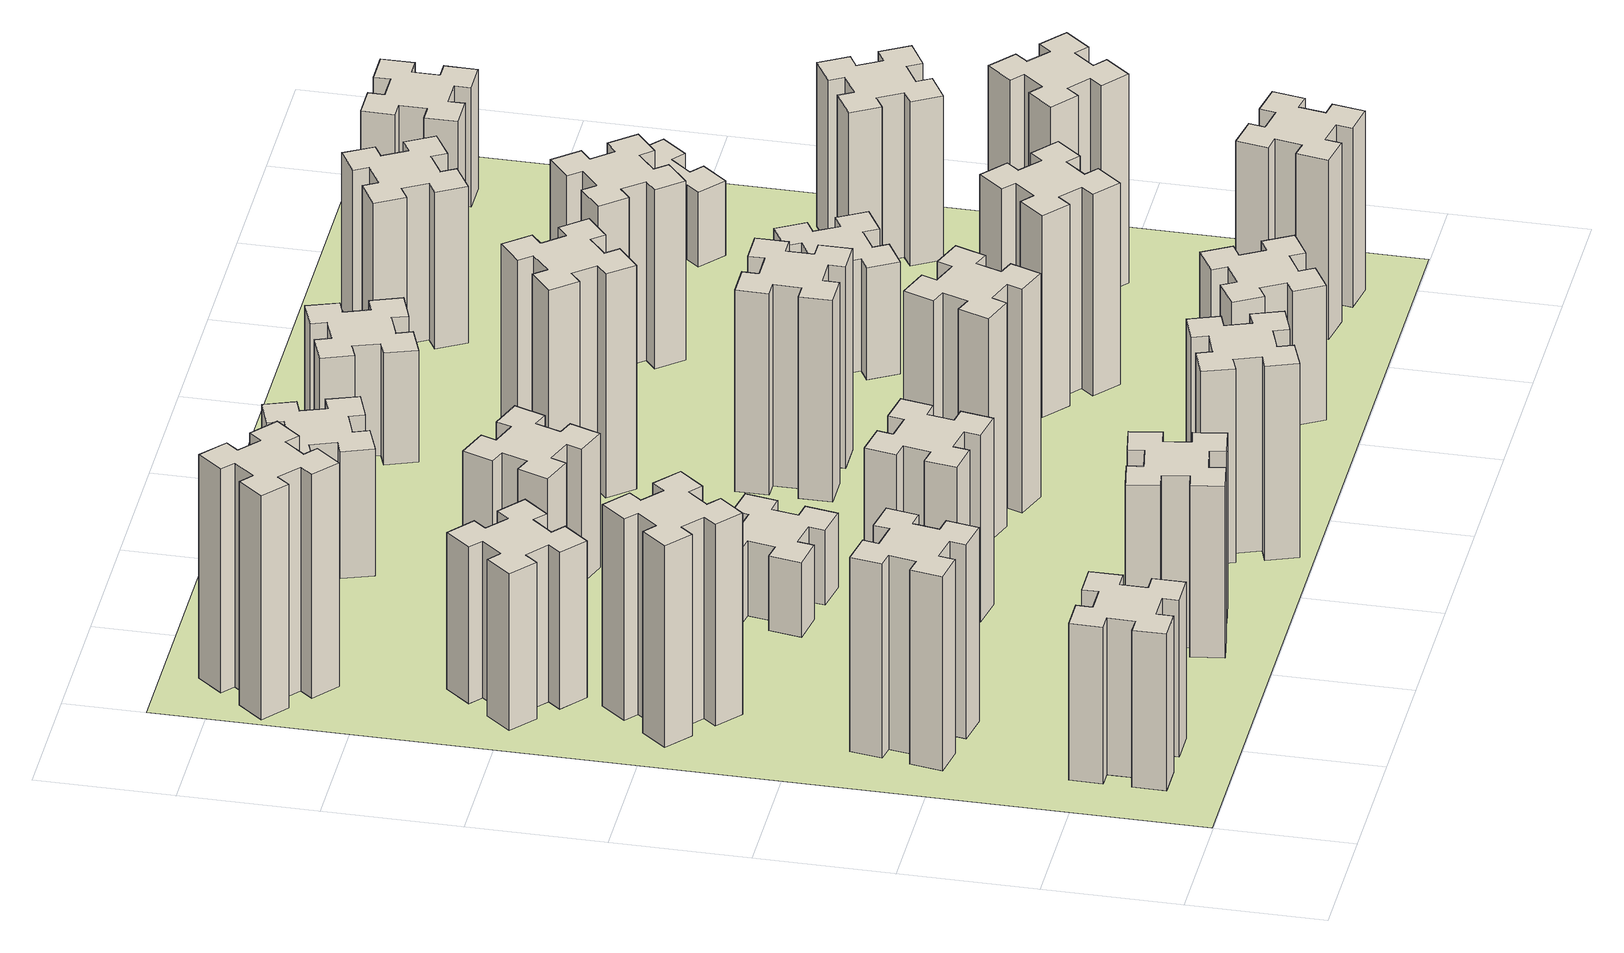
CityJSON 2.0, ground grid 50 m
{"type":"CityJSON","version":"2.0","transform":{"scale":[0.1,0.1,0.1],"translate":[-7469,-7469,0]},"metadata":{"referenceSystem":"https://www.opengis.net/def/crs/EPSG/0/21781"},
"CityObjects":{
"building1":{"type":"Building","attributes":{"class":"1000","function":"1000","usage":"1000","yearOfConstruction":2016,"roofType":"1000","measuredHeight":63,"storeysAboveGround":30,"storeysBelowGround":0},"geometry":[{"type":"Solid","lod":"1","boundaries":[[[[0,1,2,3,4,5,6,7,8,9,10,11,12,13,14,15,16,17,18,19]],[[17,16,20,21]],[[16,15,22,20]],[[15,14,23,22]],[[14,13,24,23]],[[13,12,25,24]],[[12,11,26,25]],[[11,10,27,26]],[[10,9,28,27]],[[9,8,29,28]],[[8,7,30,29]],[[7,6,31,30]],[[6,5,32,31]],[[5,4,33,32]],[[4,3,34,33]],[[3,2,35,34]],[[2,1,36,35]],[[1,0,37,36]],[[0,19,38,37]],[[19,18,39,38]],[[18,17,21,39]],[[24,25,26,27,28,29,30,31,32,33,34,35,36,37,38,39,21,20,22,23]]]]}]},
"building2":{"type":"Building","attributes":{"class":"1000","function":"1000","usage":"1000","yearOfConstruction":2016,"roofType":"1000","measuredHeight":78,"storeysAboveGround":30,"storeysBelowGround":0},"geometry":[{"type":"Solid","lod":"1","boundaries":[[[[40,41,42,43,44,45,46,47,48,49,50,51,52,53,54,55,56,57,58,59]],[[57,56,60,61]],[[56,55,62,60]],[[55,54,63,62]],[[54,53,64,63]],[[53,52,65,64]],[[52,51,66,65]],[[51,50,67,66]],[[50,49,68,67]],[[49,48,69,68]],[[48,47,70,69]],[[47,46,71,70]],[[46,45,72,71]],[[45,44,73,72]],[[44,43,74,73]],[[43,42,75,74]],[[42,41,76,75]],[[41,40,77,76]],[[40,59,78,77]],[[59,58,79,78]],[[58,57,61,79]],[[64,65,66,67,68,69,70,71,72,73,74,75,76,77,78,79,61,60,62,63]]]]}]},
"building3":{"type":"Building","attributes":{"class":"1000","function":"1000","usage":"1000","yearOfConstruction":2016,"roofType":"1000","measuredHeight":81,"storeysAboveGround":30,"storeysBelowGround":0},"geometry":[{"type":"Solid","lod":"1","boundaries":[[[[80,81,82,83,84,85,86,87,88,89,90,91,92,93,94,95,96,97,98,99]],[[97,96,100,101]],[[96,95,102,100]],[[95,94,103,102]],[[94,93,104,103]],[[93,92,105,104]],[[92,91,106,105]],[[91,90,107,106]],[[90,89,108,107]],[[89,88,109,108]],[[88,87,110,109]],[[87,86,111,110]],[[86,85,112,111]],[[85,84,113,112]],[[84,83,114,113]],[[83,82,115,114]],[[82,81,116,115]],[[81,80,117,116]],[[80,99,118,117]],[[99,98,119,118]],[[98,97,101,119]],[[104,105,106,107,108,109,110,111,112,113,114,115,116,117,118,119,101,100,102,103]]]]}]},
"building4":{"type":"Building","attributes":{"class":"1000","function":"1000","usage":"1000","yearOfConstruction":2016,"roofType":"1000","measuredHeight":63,"storeysAboveGround":30,"storeysBelowGround":0},"geometry":[{"type":"Solid","lod":"1","boundaries":[[[[120,121,122,123,124,125,126,127,128,129,130,131,132,133,134,135,136,137,138,139]],[[137,136,140,141]],[[136,135,142,140]],[[135,134,143,142]],[[134,133,144,143]],[[133,132,145,144]],[[132,131,146,145]],[[131,130,147,146]],[[130,129,148,147]],[[129,128,149,148]],[[128,127,150,149]],[[127,126,151,150]],[[126,125,152,151]],[[125,124,153,152]],[[124,123,154,153]],[[123,122,155,154]],[[122,121,156,155]],[[121,120,157,156]],[[120,139,158,157]],[[139,138,159,158]],[[138,137,141,159]],[[144,145,146,147,148,149,150,151,152,153,154,155,156,157,158,159,141,140,142,143]]]]}]},
"building5":{"type":"Building","attributes":{"class":"1000","function":"1000","usage":"1000","yearOfConstruction":2016,"roofType":"1000","measuredHeight":90,"storeysAboveGround":30,"storeysBelowGround":0},"geometry":[{"type":"Solid","lod":"1","boundaries":[[[[160,161,162,163,164,165,166,167,168,169,170,171,172,173,174,175,176,177,178,179]],[[177,176,180,181]],[[176,175,182,180]],[[175,174,183,182]],[[174,173,184,183]],[[173,172,185,184]],[[172,171,186,185]],[[171,170,187,186]],[[170,169,188,187]],[[169,168,189,188]],[[168,167,190,189]],[[167,166,191,190]],[[166,165,192,191]],[[165,164,193,192]],[[164,163,194,193]],[[163,162,195,194]],[[162,161,196,195]],[[161,160,197,196]],[[160,179,198,197]],[[179,178,199,198]],[[178,177,181,199]],[[184,185,186,187,188,189,190,191,192,193,194,195,196,197,198,199,181,180,182,183]]]]}]},
"building6":{"type":"Building","attributes":{"class":"1000","function":"1000","usage":"1000","yearOfConstruction":2016,"roofType":"1000","measuredHeight":69,"storeysAboveGround":30,"storeysBelowGround":0},"geometry":[{"type":"Solid","lod":"1","boundaries":[[[[200,201,202,203,204,205,206,207,208,209,210,211,212,213,214,215,216,217,218,219]],[[217,216,220,221]],[[216,215,222,220]],[[215,214,223,222]],[[214,213,224,223]],[[213,212,225,224]],[[212,211,226,225]],[[211,210,227,226]],[[210,209,228,227]],[[209,208,229,228]],[[208,207,230,229]],[[207,206,231,230]],[[206,205,232,231]],[[205,204,233,232]],[[204,203,234,233]],[[203,202,235,234]],[[202,201,236,235]],[[201,200,237,236]],[[200,219,238,237]],[[219,218,239,238]],[[218,217,221,239]],[[224,225,226,227,228,229,230,231,232,233,234,235,236,237,238,239,221,220,222,223]]]]}]},
"building7":{"type":"Building","attributes":{"class":"1000","function":"1000","usage":"1000","yearOfConstruction":2016,"roofType":"1000","measuredHeight":75,"storeysAboveGround":30,"storeysBelowGround":0},"geometry":[{"type":"Solid","lod":"1","boundaries":[[[[240,241,242,243,244,245,246,247,248,249,250,251,252,253,254,255,256,257,258,259]],[[257,256,260,261]],[[256,255,262,260]],[[255,254,263,262]],[[254,253,264,263]],[[253,252,265,264]],[[252,251,266,265]],[[251,250,267,266]],[[250,249,268,267]],[[249,248,269,268]],[[248,247,270,269]],[[247,246,271,270]],[[246,245,272,271]],[[245,244,273,272]],[[244,243,274,273]],[[243,242,275,274]],[[242,241,276,275]],[[241,240,277,276]],[[240,259,278,277]],[[259,258,279,278]],[[258,257,261,279]],[[264,265,266,267,268,269,270,271,272,273,274,275,276,277,278,279,261,260,262,263]]]]}]},
"building8":{"type":"Building","attributes":{"class":"1000","function":"1000","usage":"1000","yearOfConstruction":2016,"roofType":"1000","measuredHeight":30,"storeysAboveGround":30,"storeysBelowGround":0},"geometry":[{"type":"Solid","lod":"1","boundaries":[[[[280,281,282,283,284,285,286,287,288,289,290,291,292,293,294,295,296,297,298,299]],[[297,296,300,301]],[[296,295,302,300]],[[295,294,303,302]],[[294,293,304,303]],[[293,292,305,304]],[[292,291,306,305]],[[291,290,307,306]],[[290,289,308,307]],[[289,288,309,308]],[[288,287,310,309]],[[287,286,311,310]],[[286,285,312,311]],[[285,284,313,312]],[[284,283,314,313]],[[283,282,315,314]],[[282,281,316,315]],[[281,280,317,316]],[[280,299,318,317]],[[299,298,319,318]],[[298,297,301,319]],[[304,305,306,307,308,309,310,311,312,313,314,315,316,317,318,319,301,300,302,303]]]]}]},
"building9":{"type":"Building","attributes":{"class":"1000","function":"1000","usage":"1000","yearOfConstruction":2016,"roofType":"1000","measuredHeight":54,"storeysAboveGround":30,"storeysBelowGround":0},"geometry":[{"type":"Solid","lod":"1","boundaries":[[[[320,321,322,323,324,325,326,327,328,329,330,331,332,333,334,335,336,337,338,339]],[[337,336,340,341]],[[336,335,342,340]],[[335,334,343,342]],[[334,333,344,343]],[[333,332,345,344]],[[332,331,346,345]],[[331,330,347,346]],[[330,329,348,347]],[[329,328,349,348]],[[328,327,350,349]],[[327,326,351,350]],[[326,325,352,351]],[[325,324,353,352]],[[324,323,354,353]],[[323,322,355,354]],[[322,321,356,355]],[[321,320,357,356]],[[320,339,358,357]],[[339,338,359,358]],[[338,337,341,359]],[[344,345,346,347,348,349,350,351,352,353,354,355,356,357,358,359,341,340,342,343]]]]}]},
"building10":{"type":"Building","attributes":{"class":"1000","function":"1000","usage":"1000","yearOfConstruction":2016,"roofType":"1000","measuredHeight":78,"storeysAboveGround":30,"storeysBelowGround":0},"geometry":[{"type":"Solid","lod":"1","boundaries":[[[[360,361,362,363,364,365,366,367,368,369,370,371,372,373,374,375,376,377,378,379]],[[377,376,380,381]],[[376,375,382,380]],[[375,374,383,382]],[[374,373,384,383]],[[373,372,385,384]],[[372,371,386,385]],[[371,370,387,386]],[[370,369,388,387]],[[369,368,389,388]],[[368,367,390,389]],[[367,366,391,390]],[[366,365,392,391]],[[365,364,393,392]],[[364,363,394,393]],[[363,362,395,394]],[[362,361,396,395]],[[361,360,397,396]],[[360,379,398,397]],[[379,378,399,398]],[[378,377,381,399]],[[384,385,386,387,388,389,390,391,392,393,394,395,396,397,398,399,381,380,382,383]]]]}]},
"building11":{"type":"Building","attributes":{"class":"1000","function":"1000","usage":"1000","yearOfConstruction":2016,"roofType":"1000","measuredHeight":51,"storeysAboveGround":30,"storeysBelowGround":0},"geometry":[{"type":"Solid","lod":"1","boundaries":[[[[400,401,402,403,404,405,406,407,408,409,410,411,412,413,414,415,416,417,418,419]],[[417,416,420,421]],[[416,415,422,420]],[[415,414,423,422]],[[414,413,424,423]],[[413,412,425,424]],[[412,411,426,425]],[[411,410,427,426]],[[410,409,428,427]],[[409,408,429,428]],[[408,407,430,429]],[[407,406,431,430]],[[406,405,432,431]],[[405,404,433,432]],[[404,403,434,433]],[[403,402,435,434]],[[402,401,436,435]],[[401,400,437,436]],[[400,419,438,437]],[[419,418,439,438]],[[418,417,421,439]],[[424,425,426,427,428,429,430,431,432,433,434,435,436,437,438,439,421,420,422,423]]]]}]},
"building12":{"type":"Building","attributes":{"class":"1000","function":"1000","usage":"1000","yearOfConstruction":2016,"roofType":"1000","measuredHeight":90,"storeysAboveGround":30,"storeysBelowGround":0},"geometry":[{"type":"Solid","lod":"1","boundaries":[[[[440,441,442,443,444,445,446,447,448,449,450,451,452,453,454,455,456,457,458,459]],[[457,456,460,461]],[[456,455,462,460]],[[455,454,463,462]],[[454,453,464,463]],[[453,452,465,464]],[[452,451,466,465]],[[451,450,467,466]],[[450,449,468,467]],[[449,448,469,468]],[[448,447,470,469]],[[447,446,471,470]],[[446,445,472,471]],[[445,444,473,472]],[[444,443,474,473]],[[443,442,475,474]],[[442,441,476,475]],[[441,440,477,476]],[[440,459,478,477]],[[459,458,479,478]],[[458,457,461,479]],[[464,465,466,467,468,469,470,471,472,473,474,475,476,477,478,479,461,460,462,463]]]]}]},
"building13":{"type":"Building","attributes":{"class":"1000","function":"1000","usage":"1000","yearOfConstruction":2016,"roofType":"1000","measuredHeight":81,"storeysAboveGround":30,"storeysBelowGround":0},"geometry":[{"type":"Solid","lod":"1","boundaries":[[[[480,481,482,483,484,485,486,487,488,489,490,491,492,493,494,495,496,497,498,499]],[[497,496,500,501]],[[496,495,502,500]],[[495,494,503,502]],[[494,493,504,503]],[[493,492,505,504]],[[492,491,506,505]],[[491,490,507,506]],[[490,489,508,507]],[[489,488,509,508]],[[488,487,510,509]],[[487,486,511,510]],[[486,485,512,511]],[[485,484,513,512]],[[484,483,514,513]],[[483,482,515,514]],[[482,481,516,515]],[[481,480,517,516]],[[480,499,518,517]],[[499,498,519,518]],[[498,497,501,519]],[[504,505,506,507,508,509,510,511,512,513,514,515,516,517,518,519,501,500,502,503]]]]}]},
"building14":{"type":"Building","attributes":{"class":"1000","function":"1000","usage":"1000","yearOfConstruction":2016,"roofType":"1000","measuredHeight":90,"storeysAboveGround":30,"storeysBelowGround":0},"geometry":[{"type":"Solid","lod":"1","boundaries":[[[[520,521,522,523,524,525,526,527,528,529,530,531,532,533,534,535,536,537,538,539]],[[537,536,540,541]],[[536,535,542,540]],[[535,534,543,542]],[[534,533,544,543]],[[533,532,545,544]],[[532,531,546,545]],[[531,530,547,546]],[[530,529,548,547]],[[529,528,549,548]],[[528,527,550,549]],[[527,526,551,550]],[[526,525,552,551]],[[525,524,553,552]],[[524,523,554,553]],[[523,522,555,554]],[[522,521,556,555]],[[521,520,557,556]],[[520,539,558,557]],[[539,538,559,558]],[[538,537,541,559]],[[544,545,546,547,548,549,550,551,552,553,554,555,556,557,558,559,541,540,542,543]]]]}]},
"building15":{"type":"Building","attributes":{"class":"1000","function":"1000","usage":"1000","yearOfConstruction":2016,"roofType":"1000","measuredHeight":54,"storeysAboveGround":30,"storeysBelowGround":0},"geometry":[{"type":"Solid","lod":"1","boundaries":[[[[560,561,562,563,564,565,566,567,568,569,570,571,572,573,574,575,576,577,578,579]],[[577,576,580,581]],[[576,575,582,580]],[[575,574,583,582]],[[574,573,584,583]],[[573,572,585,584]],[[572,571,586,585]],[[571,570,587,586]],[[570,569,588,587]],[[569,568,589,588]],[[568,567,590,589]],[[567,566,591,590]],[[566,565,592,591]],[[565,564,593,592]],[[564,563,594,593]],[[563,562,595,594]],[[562,561,596,595]],[[561,560,597,596]],[[560,579,598,597]],[[579,578,599,598]],[[578,577,581,599]],[[584,585,586,587,588,589,590,591,592,593,594,595,596,597,598,599,581,580,582,583]]]]}]},
"building16":{"type":"Building","attributes":{"class":"1000","function":"1000","usage":"1000","yearOfConstruction":2016,"roofType":"1000","measuredHeight":45,"storeysAboveGround":30,"storeysBelowGround":0},"geometry":[{"type":"Solid","lod":"1","boundaries":[[[[600,601,602,603,604,605,606,607,608,609,610,611,612,613,614,615,616,617,618,619]],[[617,616,620,621]],[[616,615,622,620]],[[615,614,623,622]],[[614,613,624,623]],[[613,612,625,624]],[[612,611,626,625]],[[611,610,627,626]],[[610,609,628,627]],[[609,608,629,628]],[[608,607,630,629]],[[607,606,631,630]],[[606,605,632,631]],[[605,604,633,632]],[[604,603,634,633]],[[603,602,635,634]],[[602,601,636,635]],[[601,600,637,636]],[[600,619,638,637]],[[619,618,639,638]],[[618,617,621,639]],[[624,625,626,627,628,629,630,631,632,633,634,635,636,637,638,639,621,620,622,623]]]]}]},
"building17":{"type":"Building","attributes":{"class":"1000","function":"1000","usage":"1000","yearOfConstruction":2016,"roofType":"1000","measuredHeight":81,"storeysAboveGround":30,"storeysBelowGround":0},"geometry":[{"type":"Solid","lod":"1","boundaries":[[[[640,641,642,643,644,645,646,647,648,649,650,651,652,653,654,655,656,657,658,659]],[[657,656,660,661]],[[656,655,662,660]],[[655,654,663,662]],[[654,653,664,663]],[[653,652,665,664]],[[652,651,666,665]],[[651,650,667,666]],[[650,649,668,667]],[[649,648,669,668]],[[648,647,670,669]],[[647,646,671,670]],[[646,645,672,671]],[[645,644,673,672]],[[644,643,674,673]],[[643,642,675,674]],[[642,641,676,675]],[[641,640,677,676]],[[640,659,678,677]],[[659,658,679,678]],[[658,657,661,679]],[[664,665,666,667,668,669,670,671,672,673,674,675,676,677,678,679,661,660,662,663]]]]}]},
"building18":{"type":"Building","attributes":{"class":"1000","function":"1000","usage":"1000","yearOfConstruction":2016,"roofType":"1000","measuredHeight":45,"storeysAboveGround":30,"storeysBelowGround":0},"geometry":[{"type":"Solid","lod":"1","boundaries":[[[[680,681,682,683,684,685,686,687,688,689,690,691,692,693,694,695,696,697,698,699]],[[697,696,700,701]],[[696,695,702,700]],[[695,694,703,702]],[[694,693,704,703]],[[693,692,705,704]],[[692,691,706,705]],[[691,690,707,706]],[[690,689,708,707]],[[689,688,709,708]],[[688,687,710,709]],[[687,686,711,710]],[[686,685,712,711]],[[685,684,713,712]],[[684,683,714,713]],[[683,682,715,714]],[[682,681,716,715]],[[681,680,717,716]],[[680,699,718,717]],[[699,698,719,718]],[[698,697,701,719]],[[704,705,706,707,708,709,710,711,712,713,714,715,716,717,718,719,701,700,702,703]]]]}]},
"building19":{"type":"Building","attributes":{"class":"1000","function":"1000","usage":"1000","yearOfConstruction":2016,"roofType":"1000","measuredHeight":72,"storeysAboveGround":30,"storeysBelowGround":0},"geometry":[{"type":"Solid","lod":"1","boundaries":[[[[720,721,722,723,724,725,726,727,728,729,730,731,732,733,734,735,736,737,738,739]],[[737,736,740,741]],[[736,735,742,740]],[[735,734,743,742]],[[734,733,744,743]],[[733,732,745,744]],[[732,731,746,745]],[[731,730,747,746]],[[730,729,748,747]],[[729,728,749,748]],[[728,727,750,749]],[[727,726,751,750]],[[726,725,752,751]],[[725,724,753,752]],[[724,723,754,753]],[[723,722,755,754]],[[722,721,756,755]],[[721,720,757,756]],[[720,739,758,757]],[[739,738,759,758]],[[738,737,741,759]],[[744,745,746,747,748,749,750,751,752,753,754,755,756,757,758,759,741,740,742,743]]]]}]},
"building20":{"type":"Building","attributes":{"class":"1000","function":"1000","usage":"1000","yearOfConstruction":2016,"roofType":"1000","measuredHeight":72,"storeysAboveGround":30,"storeysBelowGround":0},"geometry":[{"type":"Solid","lod":"1","boundaries":[[[[760,761,762,763,764,765,766,767,768,769,770,771,772,773,774,775,776,777,778,779]],[[777,776,780,781]],[[776,775,782,780]],[[775,774,783,782]],[[774,773,784,783]],[[773,772,785,784]],[[772,771,786,785]],[[771,770,787,786]],[[770,769,788,787]],[[769,768,789,788]],[[768,767,790,789]],[[767,766,791,790]],[[766,765,792,791]],[[765,764,793,792]],[[764,763,794,793]],[[763,762,795,794]],[[762,761,796,795]],[[761,760,797,796]],[[760,779,798,797]],[[779,778,799,798]],[[778,777,781,799]],[[784,785,786,787,788,789,790,791,792,793,794,795,796,797,798,799,781,780,782,783]]]]}]},
"building21":{"type":"Building","attributes":{"class":"1000","function":"1000","usage":"1000","yearOfConstruction":2016,"roofType":"1000","measuredHeight":63,"storeysAboveGround":30,"storeysBelowGround":0},"geometry":[{"type":"Solid","lod":"1","boundaries":[[[[800,801,802,803,804,805,806,807,808,809,810,811,812,813,814,815,816,817,818,819]],[[817,816,820,821]],[[816,815,822,820]],[[815,814,823,822]],[[814,813,824,823]],[[813,812,825,824]],[[812,811,826,825]],[[811,810,827,826]],[[810,809,828,827]],[[809,808,829,828]],[[808,807,830,829]],[[807,806,831,830]],[[806,805,832,831]],[[805,804,833,832]],[[804,803,834,833]],[[803,802,835,834]],[[802,801,836,835]],[[801,800,837,836]],[[800,819,838,837]],[[819,818,839,838]],[[818,817,821,839]],[[824,825,826,827,828,829,830,831,832,833,834,835,836,837,838,839,821,820,822,823]]]]}]},
"building22":{"type":"Building","attributes":{"class":"1000","function":"1000","usage":"1000","yearOfConstruction":2016,"roofType":"1000","measuredHeight":84,"storeysAboveGround":30,"storeysBelowGround":0},"geometry":[{"type":"Solid","lod":"1","boundaries":[[[[840,841,842,843,844,845,846,847,848,849,850,851,852,853,854,855,856,857,858,859]],[[857,856,860,861]],[[856,855,862,860]],[[855,854,863,862]],[[854,853,864,863]],[[853,852,865,864]],[[852,851,866,865]],[[851,850,867,866]],[[850,849,868,867]],[[849,848,869,868]],[[848,847,870,869]],[[847,846,871,870]],[[846,845,872,871]],[[845,844,873,872]],[[844,843,874,873]],[[843,842,875,874]],[[842,841,876,875]],[[841,840,877,876]],[[840,859,878,877]],[[859,858,879,878]],[[858,857,861,879]],[[864,865,866,867,868,869,870,871,872,873,874,875,876,877,878,879,861,860,862,863]]]]}]},
"building23":{"type":"Building","attributes":{"class":"1000","function":"1000","usage":"1000","yearOfConstruction":2016,"roofType":"1000","measuredHeight":66,"storeysAboveGround":30,"storeysBelowGround":0},"geometry":[{"type":"Solid","lod":"1","boundaries":[[[[880,881,882,883,884,885,886,887,888,889,890,891,892,893,894,895,896,897,898,899]],[[897,896,900,901]],[[896,895,902,900]],[[895,894,903,902]],[[894,893,904,903]],[[893,892,905,904]],[[892,891,906,905]],[[891,890,907,906]],[[890,889,908,907]],[[889,888,909,908]],[[888,887,910,909]],[[887,886,911,910]],[[886,885,912,911]],[[885,884,913,912]],[[884,883,914,913]],[[883,882,915,914]],[[882,881,916,915]],[[881,880,917,916]],[[880,899,918,917]],[[899,898,919,918]],[[898,897,901,919]],[[904,905,906,907,908,909,910,911,912,913,914,915,916,917,918,919,901,900,902,903]]]]}]},
"building24":{"type":"Building","attributes":{"class":"1000","function":"1000","usage":"1000","yearOfConstruction":2016,"roofType":"1000","measuredHeight":30,"storeysAboveGround":30,"storeysBelowGround":0},"geometry":[{"type":"Solid","lod":"1","boundaries":[[[[920,921,922,923,924,925,926,927,928,929,930,931,932,933,934,935,936,937,938,939]],[[937,936,940,941]],[[936,935,942,940]],[[935,934,943,942]],[[934,933,944,943]],[[933,932,945,944]],[[932,931,946,945]],[[931,930,947,946]],[[930,929,948,947]],[[929,928,949,948]],[[928,927,950,949]],[[927,926,951,950]],[[926,925,952,951]],[[925,924,953,952]],[[924,923,954,953]],[[923,922,955,954]],[[922,921,956,955]],[[921,920,957,956]],[[920,939,958,957]],[[939,938,959,958]],[[938,937,941,959]],[[944,945,946,947,948,949,950,951,952,953,954,955,956,957,958,959,941,940,942,943]]]]}]},
"building25":{"type":"Building","attributes":{"class":"1000","function":"1000","usage":"1000","yearOfConstruction":2016,"roofType":"1000","measuredHeight":48,"storeysAboveGround":30,"storeysBelowGround":0},"geometry":[{"type":"Solid","lod":"1","boundaries":[[[[960,961,962,963,964,965,966,967,968,969,970,971,972,973,974,975,976,977,978,979]],[[977,976,980,981]],[[976,975,982,980]],[[975,974,983,982]],[[974,973,984,983]],[[973,972,985,984]],[[972,971,986,985]],[[971,970,987,986]],[[970,969,988,987]],[[969,968,989,988]],[[968,967,990,989]],[[967,966,991,990]],[[966,965,992,991]],[[965,964,993,992]],[[964,963,994,993]],[[963,962,995,994]],[[962,961,996,995]],[[961,960,997,996]],[[960,979,998,997]],[[979,978,999,998]],[[978,977,981,999]],[[984,985,986,987,988,989,990,991,992,993,994,995,996,997,998,999,981,980,982,983]]]]}]},
"landuse1":{"type":"LandUse","attributes":{"name":"plot1","function":"1010"},"geometry":[{"type":"MultiSurface","lod":"1","boundaries":[[[1000,1001,1002,1003]]]}]}
},
"vertices":[
[265,425,0],[265,325,0],[205,325,0],[205,205,0],[325,205,0],[325,265,0],[425,265,0],[425,205,0],[545,205,0],[545,325,0],[485,325,0],[485,425,0],[545,425,0],[545,545,0],[425,545,0],[425,485,0],[325,485,0],[325,545,0],[205,545,0],[205,425,0],[325,485,630],[325,545,630],[425,485,630],[425,545,630],[545,545,630],[545,425,630],[485,425,630],[485,325,630],[545,325,630],[545,205,630],[425,205,630],[425,265,630],[325,265,630],[325,205,630],[205,205,630],[205,325,630],[265,325,630],[265,425,630],[205,425,630],[205,545,630],
[307,1016,0],[405,998,0],[395,939,0],[513,918,0],[534,1037,0],[475,1047,0],[492,1145,0],[551,1135,0],[572,1253,0],[454,1274,0],[444,1215,0],[345,1232,0],[356,1291,0],[237,1312,0],[217,1194,0],[276,1184,0],[258,1085,0],[199,1096,0],[178,977,0],[297,957,0],[258,1085,780],[199,1096,780],[276,1184,780],[217,1194,780],[237,1312,780],[356,1291,780],[345,1232,780],[444,1215,780],[454,1274,780],[572,1253,780],[551,1135,780],[492,1145,780],[475,1047,780],[534,1037,780],[513,918,780],[395,939,780],[405,998,780],[307,1016,780],[297,957,780],[178,977,780],
[427,1846,0],[492,1923,0],[538,1884,0],[615,1976,0],[523,2053,0],[484,2007,0],[408,2072,0],[446,2118,0],[354,2195,0],[277,2103,0],[323,2064,0],[259,1988,0],[213,2026,0],[136,1934,0],[228,1857,0],[266,1903,0],[343,1839,0],[304,1793,0],[396,1716,0],[473,1808,0],[343,1839,810],[304,1793,810],[266,1903,810],[228,1857,810],[136,1934,810],[213,2026,810],[259,1988,810],[323,2064,810],[277,2103,810],[354,2195,810],[446,2118,810],[408,2072,810],[484,2007,810],[523,2053,810],[615,1976,810],[538,1884,810],[492,1923,810],[427,1846,810],[473,1808,810],[396,1716,810],
[484,2547,0],[408,2612,0],[446,2658,0],[354,2735,0],[277,2643,0],[323,2604,0],[259,2528,0],[213,2566,0],[136,2474,0],[228,2397,0],[266,2443,0],[343,2379,0],[304,2333,0],[396,2256,0],[473,2348,0],[427,2386,0],[492,2463,0],[538,2424,0],[615,2516,0],[523,2593,0],[492,2463,630],[538,2424,630],[427,2386,630],[473,2348,630],[396,2256,630],[304,2333,630],[343,2379,630],[266,2443,630],[228,2397,630],[136,2474,630],[213,2566,630],[259,2528,630],[323,2604,630],[277,2643,630],[354,2735,630],[446,2658,630],[408,2612,630],[484,2547,630],[523,2593,630],[615,2516,630],
[384,3387,0],[308,3452,0],[346,3498,0],[254,3575,0],[177,3483,0],[223,3444,0],[159,3368,0],[113,3406,0],[36,3314,0],[128,3237,0],[166,3283,0],[243,3219,0],[204,3173,0],[296,3096,0],[373,3188,0],[327,3226,0],[392,3303,0],[438,3264,0],[515,3356,0],[423,3433,0],[392,3303,900],[438,3264,900],[327,3226,900],[373,3188,900],[296,3096,900],[204,3173,900],[243,3219,900],[166,3283,900],[128,3237,900],[36,3314,900],[113,3406,900],[159,3368,900],[223,3444,900],[177,3483,900],[254,3575,900],[346,3498,900],[308,3452,900],[384,3387,900],[423,3433,900],[515,3356,900],
[1332,345,0],[1315,444,0],[1374,454,0],[1353,572,0],[1235,551,0],[1245,492,0],[1147,475,0],[1137,534,0],[1018,513,0],[1039,395,0],[1098,405,0],[1116,307,0],[1057,297,0],[1077,178,0],[1196,199,0],[1185,258,0],[1284,276,0],[1294,217,0],[1412,237,0],[1391,356,0],[1284,276,690],[1294,217,690],[1185,258,690],[1196,199,690],[1077,178,690],[1057,297,690],[1116,307,690],[1098,405,690],[1039,395,690],[1018,513,690],[1137,534,690],[1147,475,690],[1245,492,690],[1235,551,690],[1353,572,690],[1374,454,690],[1315,444,690],[1332,345,690],[1391,356,690],[1412,237,690],
[1047,1116,0],[1145,1098,0],[1135,1039,0],[1253,1018,0],[1274,1137,0],[1215,1147,0],[1232,1245,0],[1291,1235,0],[1312,1353,0],[1194,1374,0],[1184,1315,0],[1085,1332,0],[1096,1391,0],[977,1412,0],[957,1294,0],[1016,1284,0],[998,1185,0],[939,1196,0],[918,1077,0],[1037,1057,0],[998,1185,750],[939,1196,750],[1016,1284,750],[957,1294,750],[977,1412,750],[1096,1391,750],[1085,1332,750],[1184,1315,750],[1194,1374,750],[1312,1353,750],[1291,1235,750],[1232,1245,750],[1215,1147,750],[1274,1137,750],[1253,1018,750],[1135,1039,750],[1145,1098,750],[1047,1116,750],[1037,1057,750],[918,1077,750],
[1047,1656,0],[1145,1638,0],[1135,1579,0],[1253,1558,0],[1274,1677,0],[1215,1687,0],[1232,1785,0],[1291,1775,0],[1312,1893,0],[1194,1914,0],[1184,1855,0],[1085,1872,0],[1096,1931,0],[977,1952,0],[957,1834,0],[1016,1824,0],[998,1725,0],[939,1736,0],[918,1617,0],[1037,1597,0],[998,1725,300],[939,1736,300],[1016,1824,300],[957,1834,300],[977,1952,300],[1096,1931,300],[1085,1872,300],[1184,1855,300],[1194,1914,300],[1312,1893,300],[1291,1775,300],[1232,1785,300],[1215,1687,300],[1274,1677,300],[1253,1558,300],[1135,1579,300],[1145,1638,300],[1047,1656,300],[1037,1597,300],[918,1617,300],
[1029,2680,0],[995,2586,0],[939,2607,0],[897,2494,0],[1010,2453,0],[1031,2509,0],[1125,2475,0],[1104,2419,0],[1217,2377,0],[1258,2490,0],[1202,2511,0],[1236,2605,0],[1292,2584,0],[1333,2697,0],[1220,2738,0],[1200,2682,0],[1106,2716,0],[1127,2772,0],[1014,2813,0],[973,2700,0],[1106,2716,540],[1127,2772,540],[1200,2682,540],[1220,2738,540],[1333,2697,540],[1292,2584,540],[1236,2605,540],[1202,2511,540],[1258,2490,540],[1217,2377,540],[1104,2419,540],[1125,2475,540],[1031,2509,540],[1010,2453,540],[897,2494,540],[939,2607,540],[995,2586,540],[1029,2680,540],[973,2700,540],[1014,2813,540],
[1976,266,0],[1942,360,0],[1998,380,0],[1957,493,0],[1844,452,0],[1865,396,0],[1771,362,0],[1750,418,0],[1637,377,0],[1679,264,0],[1735,285,0],[1769,191,0],[1713,170,0],[1754,57,0],[1867,99,0],[1846,155,0],[1940,189,0],[1960,133,0],[2073,174,0],[2032,287,0],[1940,189,780],[1960,133,780],[1846,155,780],[1867,99,780],[1754,57,780],[1713,170,780],[1769,191,780],[1735,285,780],[1679,264,780],[1637,377,780],[1750,418,780],[1771,362,780],[1865,396,780],[1844,452,780],[1957,493,780],[1998,380,780],[1942,360,780],[1976,266,780],[2032,287,780],[2073,174,780],
[1125,3456,0],[1031,3422,0],[1010,3478,0],[897,3437,0],[939,3324,0],[995,3345,0],[1029,3251,0],[973,3230,0],[1014,3117,0],[1127,3159,0],[1106,3215,0],[1200,3249,0],[1220,3193,0],[1333,3234,0],[1292,3347,0],[1236,3326,0],[1202,3420,0],[1258,3440,0],[1217,3553,0],[1104,3512,0],[1202,3420,510],[1258,3440,510],[1236,3326,510],[1292,3347,510],[1333,3234,510],[1220,3193,510],[1200,3249,510],[1106,3215,510],[1127,3159,510],[1014,3117,510],[973,3230,510],[1029,3251,510],[995,3345,510],[939,3324,510],[897,3437,510],[1010,3478,510],[1031,3422,510],[1125,3456,510],[1104,3512,510],[1217,3553,510],
[1940,1302,0],[1846,1336,0],[1867,1392,0],[1754,1433,0],[1713,1320,0],[1769,1300,0],[1735,1206,0],[1679,1227,0],[1637,1114,0],[1750,1073,0],[1771,1129,0],[1865,1095,0],[1844,1039,0],[1957,997,0],[1998,1110,0],[1942,1131,0],[1976,1225,0],[2032,1204,0],[2073,1317,0],[1960,1358,0],[1976,1225,900],[2032,1204,900],[1942,1131,900],[1998,1110,900],[1957,997,900],[1844,1039,900],[1865,1095,900],[1771,1129,900],[1750,1073,900],[1637,1114,900],[1679,1227,900],[1735,1206,900],[1769,1300,900],[1713,1320,900],[1754,1433,900],[1867,1392,900],[1846,1336,900],[1940,1302,900],[1960,1358,900],[2073,1317,900],
[1845,1905,0],[1845,1805,0],[1785,1805,0],[1785,1685,0],[1905,1685,0],[1905,1745,0],[2005,1745,0],[2005,1685,0],[2125,1685,0],[2125,1805,0],[2065,1805,0],[2065,1905,0],[2125,1905,0],[2125,2025,0],[2005,2025,0],[2005,1965,0],[1905,1965,0],[1905,2025,0],[1785,2025,0],[1785,1905,0],[1905,1965,810],[1905,2025,810],[2005,1965,810],[2005,2025,810],[2125,2025,810],[2125,1905,810],[2065,1905,810],[2065,1805,810],[2125,1805,810],[2125,1685,810],[2005,1685,810],[2005,1745,810],[1905,1745,810],[1905,1685,810],[1785,1685,810],[1785,1805,810],[1845,1805,810],[1845,1905,810],[1785,1905,810],[1785,2025,810],
[1788,2479,0],[1864,2543,0],[1903,2497,0],[1995,2574,0],[1918,2666,0],[1872,2628,0],[1807,2704,0],[1853,2743,0],[1776,2835,0],[1684,2758,0],[1723,2712,0],[1646,2647,0],[1608,2693,0],[1516,2616,0],[1593,2524,0],[1639,2563,0],[1703,2486,0],[1657,2448,0],[1734,2356,0],[1826,2433,0],[1703,2486,900],[1657,2448,900],[1639,2563,900],[1593,2524,900],[1516,2616,900],[1608,2693,900],[1646,2647,900],[1723,2712,900],[1684,2758,900],[1776,2835,900],[1853,2743,900],[1807,2704,900],[1872,2628,900],[1918,2666,900],[1995,2574,900],[1903,2497,900],[1864,2543,900],[1788,2479,900],[1826,2433,900],[1734,2356,900],
[2575,364,0],[2625,277,0],[2573,247,0],[2633,143,0],[2737,203,0],[2707,255,0],[2794,305,0],[2824,253,0],[2928,313,0],[2868,417,0],[2816,387,0],[2766,474,0],[2818,504,0],[2758,608,0],[2654,548,0],[2684,496,0],[2597,446,0],[2567,498,0],[2463,438,0],[2523,334,0],[2597,446,540],[2567,498,540],[2684,496,540],[2654,548,540],[2758,608,540],[2818,504,540],[2766,474,540],[2816,387,540],[2868,417,540],[2928,313,540],[2824,253,540],[2794,305,540],[2707,255,540],[2737,203,540],[2633,143,540],[2573,247,540],[2625,277,540],[2575,364,540],[2523,334,540],[2463,438,540],
[1865,3456,0],[1771,3422,0],[1750,3478,0],[1637,3437,0],[1679,3324,0],[1735,3345,0],[1769,3251,0],[1713,3230,0],[1754,3117,0],[1867,3159,0],[1846,3215,0],[1940,3249,0],[1960,3193,0],[2073,3234,0],[2032,3347,0],[1976,3326,0],[1942,3420,0],[1998,3440,0],[1957,3553,0],[1844,3512,0],[1942,3420,450],[1998,3440,450],[1976,3326,450],[2032,3347,450],[2073,3234,450],[1960,3193,450],[1940,3249,450],[1846,3215,450],[1867,3159,450],[1754,3117,450],[1713,3230,450],[1769,3251,450],[1735,3345,450],[1679,3324,450],[1637,3437,450],[1750,3478,450],[1771,3422,450],[1865,3456,450],[1844,3512,450],[1957,3553,450],
[2747,1006,0],[2812,1083,0],[2858,1044,0],[2935,1136,0],[2843,1213,0],[2804,1167,0],[2728,1232,0],[2766,1278,0],[2674,1355,0],[2597,1263,0],[2643,1224,0],[2579,1148,0],[2533,1186,0],[2456,1094,0],[2548,1017,0],[2586,1063,0],[2663,999,0],[2624,953,0],[2716,876,0],[2793,968,0],[2663,999,810],[2624,953,810],[2586,1063,810],[2548,1017,810],[2456,1094,810],[2533,1186,810],[2579,1148,810],[2643,1224,810],[2597,1263,810],[2674,1355,810],[2766,1278,810],[2728,1232,810],[2804,1167,810],[2843,1213,810],[2935,1136,810],[2858,1044,810],[2812,1083,810],[2747,1006,810],[2793,968,810],[2716,876,810],
[2575,1844,0],[2625,1757,0],[2573,1727,0],[2633,1623,0],[2737,1683,0],[2707,1735,0],[2794,1785,0],[2824,1733,0],[2928,1793,0],[2868,1897,0],[2816,1867,0],[2766,1954,0],[2818,1984,0],[2758,2088,0],[2654,2028,0],[2684,1976,0],[2597,1926,0],[2567,1978,0],[2463,1918,0],[2523,1814,0],[2597,1926,450],[2567,1978,450],[2684,1976,450],[2654,2028,450],[2758,2088,450],[2818,1984,450],[2766,1954,450],[2816,1867,450],[2868,1897,450],[2928,1793,450],[2824,1733,450],[2794,1785,450],[2707,1735,450],[2737,1683,450],[2633,1623,450],[2573,1727,450],[2625,1757,450],[2575,1844,450],[2523,1814,450],[2463,1918,450],
[2563,2712,0],[2486,2647,0],[2448,2693,0],[2356,2616,0],[2433,2524,0],[2479,2563,0],[2543,2486,0],[2497,2448,0],[2574,2356,0],[2666,2433,0],[2628,2479,0],[2704,2543,0],[2743,2497,0],[2835,2574,0],[2758,2666,0],[2712,2628,0],[2647,2704,0],[2693,2743,0],[2616,2835,0],[2524,2758,0],[2647,2704,720],[2693,2743,720],[2712,2628,720],[2758,2666,720],[2835,2574,720],[2743,2497,720],[2704,2543,720],[2628,2479,720],[2666,2433,720],[2574,2356,720],[2497,2448,720],[2543,2486,720],[2479,2563,720],[2433,2524,720],[2356,2616,720],[2448,2693,720],[2486,2647,720],[2563,2712,720],[2524,2758,720],[2616,2835,720],
[3435,307,0],[3452,405,0],[3511,395,0],[3532,513,0],[3414,534,0],[3404,475,0],[3305,492,0],[3316,551,0],[3197,572,0],[3177,454,0],[3236,444,0],[3218,345,0],[3159,356,0],[3138,237,0],[3257,217,0],[3267,276,0],[3365,258,0],[3355,199,0],[3473,178,0],[3494,297,0],[3365,258,720],[3355,199,720],[3267,276,720],[3257,217,720],[3138,237,720],[3159,356,720],[3218,345,720],[3236,444,720],[3177,454,720],[3197,572,720],[3316,551,720],[3305,492,720],[3404,475,720],[3414,534,720],[3532,513,720],[3511,395,720],[3452,405,720],[3435,307,720],[3494,297,720],[3473,178,720],
[2716,3347,0],[2666,3434,0],[2718,3464,0],[2658,3568,0],[2554,3508,0],[2584,3456,0],[2497,3406,0],[2467,3458,0],[2363,3398,0],[2423,3294,0],[2475,3324,0],[2525,3237,0],[2473,3207,0],[2533,3103,0],[2637,3163,0],[2607,3215,0],[2694,3265,0],[2724,3213,0],[2828,3273,0],[2768,3377,0],[2694,3265,630],[2724,3213,630],[2607,3215,630],[2637,3163,630],[2533,3103,630],[2473,3207,630],[2525,3237,630],[2475,3324,630],[2423,3294,630],[2363,3398,630],[2467,3458,630],[2497,3406,630],[2584,3456,630],[2554,3508,630],[2658,3568,630],[2718,3464,630],[2666,3434,630],[2716,3347,630],[2768,3377,630],[2828,3273,630],
[3283,1324,0],[3219,1248,0],[3173,1286,0],[3096,1194,0],[3188,1117,0],[3226,1163,0],[3303,1099,0],[3264,1053,0],[3356,976,0],[3433,1068,0],[3387,1106,0],[3452,1183,0],[3498,1144,0],[3575,1236,0],[3483,1313,0],[3444,1267,0],[3368,1332,0],[3406,1378,0],[3314,1455,0],[3237,1363,0],[3368,1332,840],[3406,1378,840],[3444,1267,840],[3483,1313,840],[3575,1236,840],[3498,1144,840],[3452,1183,840],[3387,1106,840],[3433,1068,840],[3356,976,840],[3264,1053,840],[3303,1099,840],[3226,1163,840],[3188,1117,840],[3096,1194,840],[3173,1286,840],[3219,1248,840],[3283,1324,840],[3237,1363,840],[3314,1455,840],
[3556,1867,0],[3506,1954,0],[3558,1984,0],[3498,2088,0],[3394,2028,0],[3424,1976,0],[3337,1926,0],[3307,1978,0],[3203,1918,0],[3263,1814,0],[3315,1844,0],[3365,1757,0],[3313,1727,0],[3373,1623,0],[3477,1683,0],[3447,1735,0],[3534,1785,0],[3564,1733,0],[3668,1793,0],[3608,1897,0],[3534,1785,660],[3564,1733,660],[3447,1735,660],[3477,1683,660],[3373,1623,660],[3313,1727,660],[3365,1757,660],[3315,1844,660],[3263,1814,660],[3203,1918,660],[3307,1978,660],[3337,1926,660],[3424,1976,660],[3394,2028,660],[3498,2088,660],[3558,1984,660],[3506,1954,660],[3556,1867,660],[3608,1897,660],[3668,1793,660],
[3344,2647,0],[3268,2712,0],[3306,2758,0],[3214,2835,0],[3137,2743,0],[3183,2704,0],[3119,2628,0],[3073,2666,0],[2996,2574,0],[3088,2497,0],[3126,2543,0],[3203,2479,0],[3164,2433,0],[3256,2356,0],[3333,2448,0],[3287,2486,0],[3352,2563,0],[3398,2524,0],[3475,2616,0],[3383,2693,0],[3352,2563,300],[3398,2524,300],[3287,2486,300],[3333,2448,300],[3256,2356,300],[3164,2433,300],[3203,2479,300],[3126,2543,300],[3088,2497,300],[2996,2574,300],[3073,2666,300],[3119,2628,300],[3183,2704,300],[3137,2743,300],[3214,2835,300],[3306,2758,300],[3268,2712,300],[3344,2647,300],[3383,2693,300],[3475,2616,300],
[3285,3325,0],[3385,3325,0],[3385,3265,0],[3505,3265,0],[3505,3385,0],[3445,3385,0],[3445,3485,0],[3505,3485,0],[3505,3605,0],[3385,3605,0],[3385,3545,0],[3285,3545,0],[3285,3605,0],[3165,3605,0],[3165,3485,0],[3225,3485,0],[3225,3385,0],[3165,3385,0],[3165,3265,0],[3285,3265,0],[3225,3385,480],[3165,3385,480],[3225,3485,480],[3165,3485,480],[3165,3605,480],[3285,3605,480],[3285,3545,480],[3385,3545,480],[3385,3605,480],[3505,3605,480],[3505,3485,480],[3445,3485,480],[3445,3385,480],[3505,3385,480],[3505,3265,480],[3385,3265,480],[3385,3325,480],[3285,3325,480],[3285,3265,480],[3165,3265,480],
[5,3705,0],[3705,3705,0],[3705,5,0],[5,5,0]
]}
